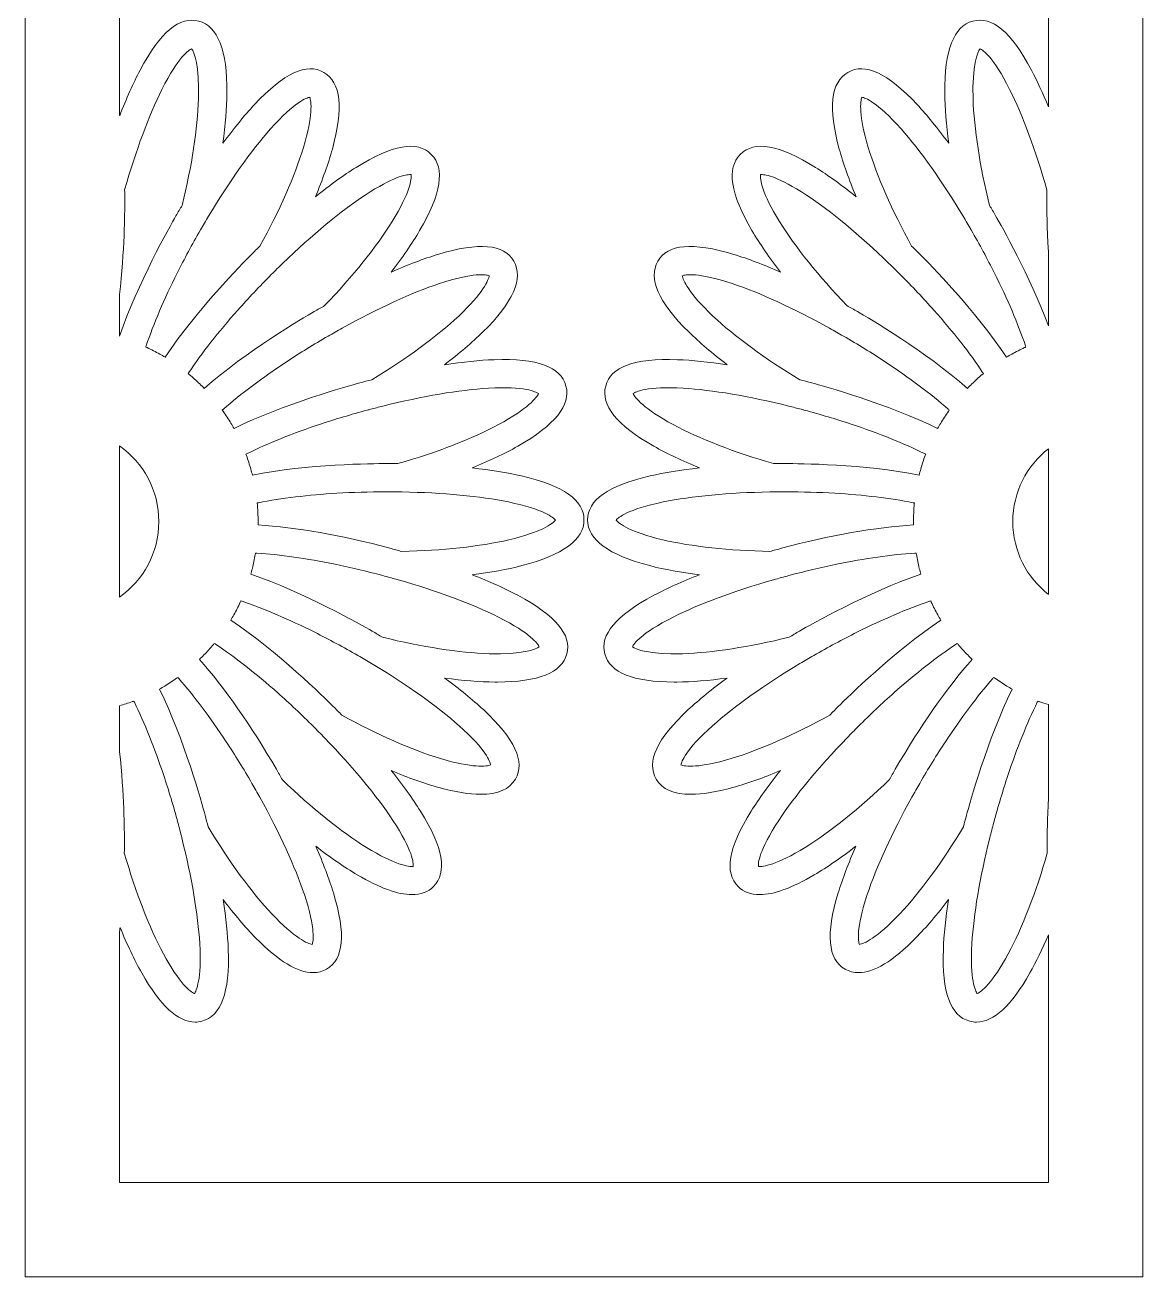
# Model space of a CAD drawing. Header units: inches. Extents: x 0.9 to 7.6, y -17.3 to 6.3.
# Drawn here: x 0.92 to 7.59, y -17.31 to -9.84 of the extents above; entities that cross this region are included whole.
import ezdxf

# ---------------------------------------------------------------- set-up
doc = ezdxf.new("R2010")
doc.units = ezdxf.units.IN
doc.header["$MEASUREMENT"] = 0
doc.layers.add('Layer 1', color=7, linetype='Continuous')

msp = doc.modelspace()

# ---------------------------------------------------------------- linework, layer by layer
at = {"layer": 'Layer 1', "lineweight": 0}
for points, knots in [([(5.5656, 4.971), (5.5657, 4.9765), (5.5658, 4.9819), (5.5658, 4.9874), (5.5658, 5.7103), (4.9798, 6.2962), (4.2569, 6.2962), (3.5341, 6.2962), (2.9481, 5.7103), (2.9481, 4.9874), (2.9481, 4.9819), (2.9482, 4.9765), (2.9482, 4.971), (2.9482, 4.971), (0.9212, 4.971), (0.9212, 4.971), (0.9212, 4.971), (0.9212, -17.3101), (0.9212, -17.3101), (0.9212, -17.3101), (7.5927, -17.3101), (7.5927, -17.3101), (7.5927, -17.3101), (7.5927, 4.971), (7.5927, 4.971), (7.5927, 4.971), (5.5656, 4.971), (5.5656, 4.971)], [0, 0, 0, 0, 1, 1, 1, 2, 2, 2, 3, 3, 3, 4, 4, 4, 5, 5, 5, 6, 6, 6, 7, 7, 7, 8, 8, 8, 9, 9, 9, 9]), ([(1.4852, -16.746), (1.4852, -16.746), (1.4852, -15.2496), (1.4852, -15.2496), (1.4862, -15.2412), (1.4872, -15.2328), (1.4882, -15.2242), (1.5297, -15.3261), (1.5733, -15.4182), (1.6176, -15.4964), (1.7278, -15.6912), (1.8346, -15.7894), (1.9359, -15.7894), (1.9497, -15.7894), (1.9633, -15.7876), (1.9769, -15.784), (2.0914, -15.7533), (2.1428, -15.6133), (2.134, -15.3559), (2.131, -15.2683), (2.1206, -15.168), (2.1039, -15.0589), (2.1705, -15.1466), (2.2363, -15.2242), (2.2994, -15.2884), (2.4342, -15.4255), (2.5482, -15.4945), (2.6397, -15.4945), (2.669, -15.4945), (2.6961, -15.4874), (2.7208, -15.4731), (2.8235, -15.4138), (2.837, -15.2652), (2.7618, -15.0189), (2.7362, -14.9351), (2.7003, -14.8409), (2.6559, -14.7399), (2.7429, -14.8074), (2.8266, -14.8652), (2.9041, -14.9109), (3.0375, -14.9895), (3.1465, -15.0289), (3.23, -15.0289), (3.2835, -15.0289), (3.3266, -15.0127), (3.359, -14.9803), (3.4428, -14.8965), (3.4174, -14.7495), (3.2811, -14.531), (3.2346, -14.4567), (3.1756, -14.375), (3.1065, -14.2889), (3.208, -14.3316), (3.3039, -14.3658), (3.3905, -14.3898), (3.4885, -14.417), (3.5719, -14.4306), (3.6405, -14.4306), (3.7433, -14.4306), (3.8127, -14.4001), (3.8479, -14.3392), (3.9072, -14.2364), (3.8445, -14.1011), (3.6563, -13.9253), (3.5923, -13.8656), (3.514, -13.8019), (3.425, -13.7367), (3.5341, -13.7516), (3.6356, -13.7598), (3.7255, -13.7607), (3.7304, -13.7607), (3.7352, -13.7607), (3.74, -13.7607), (3.985, -13.7607), (4.1244, -13.7044), (4.1542, -13.5933), (4.1849, -13.4787), (4.0893, -13.3642), (3.862, -13.2432), (3.7846, -13.202), (3.6926, -13.1608), (3.5898, -13.1208), (3.699, -13.1069), (3.7992, -13.0887), (3.8862, -13.0662), (4.1322, -13.0025), (4.2569, -12.9108), (4.2569, -12.7936), (4.2569, -12.6749), (4.135, -12.5891), (3.8841, -12.531), (3.7988, -12.5112), (3.6992, -12.4952), (3.5895, -12.4832), (3.6914, -12.4416), (3.7835, -12.3981), (3.8617, -12.3538), (4.0829, -12.2287), (4.1797, -12.1078), (4.1493, -11.9945), (4.1186, -11.8799), (3.9785, -11.8285), (3.7212, -11.8374), (3.6337, -11.8404), (3.5333, -11.8507), (3.4243, -11.8674), (3.512, -11.8009), (3.5895, -11.735), (3.6536, -11.6719), (3.8349, -11.4939), (3.8971, -11.3521), (3.8385, -11.2505), (3.7791, -11.1478), (3.6306, -11.1344), (3.3843, -11.2096), (3.3005, -11.2351), (3.2063, -11.271), (3.1052, -11.3155), (3.1727, -11.2285), (3.2306, -11.1447), (3.2762, -11.0673), (3.4052, -10.8484), (3.4286, -10.6953), (3.3457, -10.6123), (3.2618, -10.5285), (3.1148, -10.554), (2.8964, -10.6903), (2.822, -10.7368), (2.7403, -10.7958), (2.6542, -10.8648), (2.6969, -10.7633), (2.7312, -10.6675), (2.7552, -10.5809), (2.8231, -10.336), (2.806, -10.1821), (2.7045, -10.1235), (2.6018, -10.0642), (2.4664, -10.1268), (2.2906, -10.3151), (2.2309, -10.3791), (2.1672, -10.4574), (2.102, -10.5463), (2.1169, -10.4373), (2.1252, -10.3358), (2.126, -10.2459), (2.1282, -9.9918), (2.0719, -9.8475), (1.9586, -9.8172), (1.844, -9.7865), (1.7295, -9.8821), (1.6085, -10.1094), (1.5673, -10.1867), (1.5261, -10.2787), (1.4861, -10.3816), (1.4858, -10.3795), (1.4855, -10.3774), (1.4852, -10.3753), (1.4852, -10.3753), (1.4852, -8.6831), (1.4852, -8.6831), (1.4862, -8.6747), (1.4872, -8.6663), (1.4882, -8.6578), (1.5297, -8.7597), (1.5733, -8.8517), (1.6176, -8.9299), (1.7278, -9.1247), (1.8346, -9.2229), (1.9359, -9.2229), (1.9497, -9.2229), (1.9633, -9.2212), (1.9769, -9.2175), (2.0914, -9.1868), (2.1428, -9.0468), (2.134, -8.7894), (2.131, -8.7019), (2.1206, -8.6015), (2.1039, -8.4925), (2.1705, -8.5802), (2.2363, -8.6578), (2.2994, -8.7219), (2.4342, -8.8591), (2.5482, -8.928), (2.6397, -8.928), (2.669, -8.928), (2.6961, -8.9209), (2.7208, -8.9067), (2.8235, -8.8473), (2.837, -8.6988), (2.7618, -8.4525), (2.7362, -8.3687), (2.7003, -8.2745), (2.6559, -8.1734), (2.7429, -8.2409), (2.8266, -8.2988), (2.9041, -8.3444), (3.0375, -8.423), (3.1465, -8.4624), (3.23, -8.4624), (3.2835, -8.4624), (3.3266, -8.4463), (3.359, -8.4139), (3.4428, -8.33), (3.4174, -8.1831), (3.2811, -7.9646), (3.2346, -7.8902), (3.1756, -7.8085), (3.1065, -7.7224), (3.208, -7.7651), (3.3039, -7.7994), (3.3905, -7.8234), (3.4885, -7.8506), (3.5719, -7.8642), (3.6405, -7.8642), (3.7433, -7.8642), (3.8127, -7.8336), (3.8479, -7.7727), (3.9072, -7.67), (3.8445, -7.5346), (3.6563, -7.3588), (3.5923, -7.2991), (3.514, -7.2354), (3.425, -7.1702), (3.5341, -7.1851), (3.6356, -7.1933), (3.7255, -7.1942), (3.7304, -7.1942), (3.7352, -7.1943), (3.74, -7.1943), (3.985, -7.1943), (4.1244, -7.138), (4.1542, -7.0268), (4.1849, -6.9123), (4.0893, -6.7978), (3.862, -6.6767), (3.7846, -6.6355), (3.6926, -6.5943), (3.5898, -6.5543), (3.699, -6.5405), (3.7992, -6.5222), (3.8862, -6.4997), (4.1322, -6.4361), (4.2569, -6.3444), (4.2569, -6.2272), (4.2569, -6.1085), (4.135, -6.0227), (3.8841, -5.9646), (3.7988, -5.9448), (3.6992, -5.9288), (3.5895, -5.9167), (3.6914, -5.8752), (3.7835, -5.8316), (3.8617, -5.7873), (4.0829, -5.6622), (4.1797, -5.5414), (4.1493, -5.428), (4.1186, -5.3135), (3.9785, -5.2621), (3.7212, -5.2709), (3.6337, -5.2739), (3.5333, -5.2843), (3.4243, -5.301), (3.512, -5.2344), (3.5895, -5.1685), (3.6536, -5.1055), (3.8349, -4.9274), (3.8971, -4.7856), (3.8385, -4.6841), (3.7791, -4.5814), (3.6306, -4.5679), (3.3843, -4.6431), (3.3005, -4.6687), (3.2063, -4.7046), (3.1052, -4.749), (3.1727, -4.662), (3.2306, -4.5783), (3.2762, -4.5008), (3.4052, -4.2819), (3.4286, -4.1288), (3.3457, -4.0459), (3.2618, -3.9621), (3.1148, -3.9875), (2.8964, -4.1238), (2.822, -4.1703), (2.7403, -4.2293), (2.6542, -4.2984), (2.6969, -4.1968), (2.7312, -4.101), (2.7552, -4.0144), (2.8231, -3.7695), (2.806, -3.6157), (2.7045, -3.557), (2.6018, -3.4977), (2.4664, -3.5604), (2.2906, -3.7486), (2.2309, -3.8126), (2.1672, -3.8909), (2.102, -3.9798), (2.1169, -3.8708), (2.1252, -3.7693), (2.126, -3.6794), (2.1282, -3.4253), (2.0719, -3.2811), (1.9586, -3.2507), (1.844, -3.22), (1.7295, -3.3156), (1.6085, -3.5429), (1.5673, -3.6202), (1.5261, -3.7123), (1.4861, -3.8151), (1.4858, -3.813), (1.4855, -3.8109), (1.4852, -3.8088), (1.4852, -3.8088), (1.4852, -1.9284), (1.4852, -1.9284), (1.4862, -1.9199), (1.4872, -1.9116), (1.4882, -1.903), (1.5297, -2.0049), (1.5733, -2.0969), (1.6176, -2.1752), (1.7278, -2.3699), (1.8346, -2.4682), (1.9359, -2.4682), (1.9497, -2.4682), (1.9633, -2.4664), (1.9769, -2.4628), (2.0914, -2.4321), (2.1428, -2.292), (2.134, -2.0346), (2.131, -1.9471), (2.1206, -1.8468), (2.1039, -1.7377), (2.1705, -1.8254), (2.2363, -1.903), (2.2994, -1.9672), (2.4342, -2.1043), (2.5482, -2.1733), (2.6397, -2.1733), (2.669, -2.1733), (2.6961, -2.1661), (2.7208, -2.1519), (2.8235, -2.0926), (2.837, -1.944), (2.7618, -1.6977), (2.7362, -1.6139), (2.7003, -1.5197), (2.6559, -1.4187), (2.7429, -1.4862), (2.8266, -1.544), (2.9041, -1.5897), (3.0375, -1.6683), (3.1465, -1.7077), (3.23, -1.7077), (3.2835, -1.7077), (3.3266, -1.6915), (3.359, -1.6591), (3.4428, -1.5752), (3.4174, -1.4283), (3.2811, -1.2098), (3.2346, -1.1355), (3.1756, -1.0538), (3.1065, -0.9677), (3.208, -1.0104), (3.3039, -1.0446), (3.3905, -1.0686), (3.4885, -1.0958), (3.5719, -1.1094), (3.6405, -1.1094), (3.7433, -1.1094), (3.8127, -1.0789), (3.8479, -1.018), (3.9072, -0.9152), (3.8445, -0.7799), (3.6563, -0.6041), (3.5923, -0.5444), (3.514, -0.4807), (3.425, -0.4154), (3.5341, -0.4304), (3.6356, -0.4386), (3.7255, -0.4394), (3.7304, -0.4394), (3.7352, -0.4395), (3.74, -0.4395), (3.985, -0.4395), (4.1244, -0.3832), (4.1542, -0.2721), (4.1849, -0.1575), (4.0893, -0.043), (3.862, 0.0781), (3.7846, 0.1192), (3.6926, 0.1605), (3.5898, 0.2005), (3.699, 0.2143), (3.7992, 0.2325), (3.8862, 0.2551), (4.1322, 0.3187), (4.2569, 0.4104), (4.2569, 0.5276), (4.2569, 0.6463), (4.135, 0.7321), (3.8841, 0.7902), (3.7988, 0.81), (3.6992, 0.826), (3.5895, 0.838), (3.6914, 0.8796), (3.7835, 0.9232), (3.8617, 0.9674), (4.0829, 1.0926), (4.1797, 1.2134), (4.1493, 1.3267), (4.1186, 1.4413), (3.9785, 1.4927), (3.7212, 1.4838), (3.6337, 1.4808), (3.5333, 1.4705), (3.4243, 1.4538), (3.512, 1.5203), (3.5895, 1.5862), (3.6536, 1.6493), (3.8349, 1.8274), (3.8971, 1.9691), (3.8385, 2.0707), (3.7791, 2.1734), (3.6306, 2.1868), (3.3843, 2.1116), (3.3005, 2.0861), (3.2063, 2.0502), (3.1052, 2.0058), (3.1727, 2.0928), (3.2306, 2.1765), (3.2762, 2.2539), (3.4052, 2.4729), (3.4286, 2.6259), (3.3457, 2.7089), (3.2618, 2.7927), (3.1148, 2.7672), (2.8964, 2.6309), (2.822, 2.5845), (2.7403, 2.5254), (2.6542, 2.4564), (2.6969, 2.5579), (2.7312, 2.6537), (2.7552, 2.7403), (2.8231, 2.9852), (2.806, 3.1391), (2.7045, 3.1977), (2.6018, 3.2571), (2.4664, 3.1944), (2.2906, 3.0061), (2.2309, 2.9421), (2.1672, 2.8638), (2.102, 2.7749), (2.1169, 2.884), (2.1252, 2.9855), (2.126, 3.0753), (2.1282, 3.3295), (2.0719, 3.4737), (1.9586, 3.504), (1.844, 3.5347), (1.7295, 3.4391), (1.6085, 3.2119), (1.5673, 3.1345), (1.5261, 3.0425), (1.4861, 2.9396), (1.4858, 2.9418), (1.4855, 2.9438), (1.4852, 2.9459), (1.4852, 2.9459), (1.4852, 4.4069), (1.4852, 4.4069), (1.4852, 4.4069), (3.0836, 4.4069), (3.0836, 4.4069), (3.0836, 4.4069), (5.4303, 4.4069), (5.4303, 4.4069), (5.4303, 4.4069), (7.0286, 4.4069), (7.0286, 4.4069), (7.0286, 4.4069), (7.0286, 2.9919), (7.0286, 2.9919), (6.9952, 3.0737), (6.9611, 3.1479), (6.9271, 3.2119), (6.8061, 3.4391), (6.6915, 3.5347), (6.577, 3.504), (6.4637, 3.4737), (6.4074, 3.3295), (6.4096, 3.0753), (6.4104, 2.9855), (6.4187, 2.884), (6.4336, 2.7749), (6.3684, 2.8638), (6.3047, 2.9421), (6.2449, 3.0061), (6.0692, 3.1944), (5.9338, 3.2571), (5.8311, 3.1977), (5.7295, 3.1391), (5.7125, 2.9852), (5.7804, 2.7403), (5.8044, 2.6537), (5.8387, 2.5579), (5.8814, 2.4564), (5.7953, 2.5254), (5.7135, 2.5845), (5.6392, 2.6309), (5.4207, 2.7672), (5.2738, 2.7927), (5.1899, 2.7089), (5.107, 2.6259), (5.1303, 2.4729), (5.2593, 2.2539), (5.305, 2.1765), (5.3629, 2.0928), (5.4304, 2.0058), (5.3293, 2.0502), (5.2351, 2.0861), (5.1513, 2.1116), (4.905, 2.1868), (4.7565, 2.1734), (4.6971, 2.0707), (4.6385, 1.9691), (4.7007, 1.8274), (4.882, 1.6493), (4.946, 1.5862), (5.0236, 1.5203), (5.1113, 1.4538), (5.0023, 1.4705), (4.9019, 1.4808), (4.8144, 1.4838), (4.5571, 1.4927), (4.417, 1.4413), (4.3863, 1.3267), (4.3559, 1.2134), (4.4527, 1.0926), (4.6739, 0.9674), (4.7521, 0.9232), (4.8441, 0.8796), (4.946, 0.838), (4.8364, 0.826), (4.7368, 0.81), (4.6514, 0.7902), (4.4006, 0.7321), (4.2786, 0.6463), (4.2786, 0.5276), (4.2786, 0.4104), (4.4034, 0.3187), (4.6494, 0.2551), (4.7364, 0.2325), (4.8366, 0.2143), (4.9458, 0.2005), (4.843, 0.1605), (4.7509, 0.1192), (4.6736, 0.0781), (4.4463, -0.043), (4.3507, -0.1575), (4.3814, -0.2721), (4.4112, -0.3832), (4.5506, -0.4395), (4.7956, -0.4395), (4.8004, -0.4395), (4.8052, -0.4394), (4.8101, -0.4394), (4.9, -0.4386), (5.0015, -0.4304), (5.1105, -0.4154), (5.0216, -0.4807), (4.9433, -0.5444), (4.8793, -0.6041), (4.6911, -0.7799), (4.6284, -0.9152), (4.6877, -1.018), (4.7229, -1.0789), (4.7923, -1.1094), (4.8951, -1.1094), (4.9637, -1.1094), (5.0471, -1.0958), (5.1451, -1.0686), (5.2317, -1.0446), (5.3275, -1.0104), (5.4291, -0.9677), (5.36, -1.0538), (5.301, -1.1355), (5.2545, -1.2098), (5.1182, -1.4283), (5.0928, -1.5752), (5.1766, -1.6591), (5.2089, -1.6915), (5.252, -1.7077), (5.3056, -1.7077), (5.3891, -1.7077), (5.4981, -1.6683), (5.6315, -1.5897), (5.709, -1.544), (5.7927, -1.4862), (5.8797, -1.4187), (5.8353, -1.5197), (5.7994, -1.6139), (5.7738, -1.6977), (5.6986, -1.944), (5.7121, -2.0926), (5.8147, -2.1519), (5.8394, -2.1661), (5.8666, -2.1733), (5.8959, -2.1733), (5.9874, -2.1733), (6.1014, -2.1043), (6.2362, -1.9672), (6.2992, -1.903), (6.3651, -1.8254), (6.4317, -1.7377), (6.415, -1.8468), (6.4046, -1.9471), (6.4016, -2.0346), (6.3928, -2.292), (6.4442, -2.4321), (6.5587, -2.4628), (6.5723, -2.4664), (6.5859, -2.4682), (6.5997, -2.4682), (6.701, -2.4682), (6.8078, -2.3699), (6.918, -2.1752), (6.9557, -2.1086), (6.9928, -2.032), (7.0286, -1.9479), (7.0286, -1.9479), (7.0286, -3.7629), (7.0286, -3.7629), (6.9952, -3.681), (6.9611, -3.6069), (6.9271, -3.5429), (6.8061, -3.3156), (6.6915, -3.22), (6.577, -3.2507), (6.4637, -3.2811), (6.4074, -3.4253), (6.4096, -3.6794), (6.4104, -3.7693), (6.4187, -3.8708), (6.4336, -3.9798), (6.3684, -3.8909), (6.3047, -3.8126), (6.2449, -3.7486), (6.0692, -3.5604), (5.9338, -3.4977), (5.8311, -3.557), (5.7295, -3.6157), (5.7125, -3.7695), (5.7804, -4.0144), (5.8044, -4.101), (5.8387, -4.1968), (5.8814, -4.2984), (5.7953, -4.2293), (5.7135, -4.1703), (5.6392, -4.1238), (5.4207, -3.9875), (5.2738, -3.9621), (5.1899, -4.0459), (5.107, -4.1288), (5.1303, -4.2819), (5.2593, -4.5008), (5.305, -4.5783), (5.3629, -4.662), (5.4304, -4.749), (5.3293, -4.7046), (5.2351, -4.6687), (5.1513, -4.6431), (4.905, -4.5679), (4.7565, -4.5814), (4.6971, -4.6841), (4.6385, -4.7856), (4.7007, -4.9274), (4.882, -5.1055), (4.946, -5.1685), (5.0236, -5.2344), (5.1113, -5.301), (5.0023, -5.2843), (4.9019, -5.2739), (4.8144, -5.2709), (4.5571, -5.2621), (4.417, -5.3135), (4.3863, -5.428), (4.3559, -5.5414), (4.4527, -5.6622), (4.6739, -5.7873), (4.7521, -5.8316), (4.8441, -5.8752), (4.946, -5.9167), (4.8364, -5.9288), (4.7368, -5.9448), (4.6514, -5.9646), (4.4006, -6.0227), (4.2786, -6.1085), (4.2786, -6.2272), (4.2786, -6.3444), (4.4034, -6.4361), (4.6494, -6.4997), (4.7364, -6.5222), (4.8366, -6.5405), (4.9458, -6.5543), (4.843, -6.5943), (4.7509, -6.6355), (4.6736, -6.6767), (4.4463, -6.7978), (4.3507, -6.9123), (4.3814, -7.0268), (4.4112, -7.138), (4.5506, -7.1943), (4.7956, -7.1943), (4.8004, -7.1943), (4.8052, -7.1942), (4.8101, -7.1942), (4.9, -7.1933), (5.0015, -7.1851), (5.1105, -7.1702), (5.0216, -7.2354), (4.9433, -7.2991), (4.8793, -7.3588), (4.6911, -7.5346), (4.6284, -7.67), (4.6877, -7.7727), (4.7229, -7.8336), (4.7923, -7.8642), (4.8951, -7.8642), (4.9637, -7.8642), (5.0471, -7.8506), (5.1451, -7.8234), (5.2317, -7.7994), (5.3275, -7.7651), (5.4291, -7.7224), (5.36, -7.8085), (5.301, -7.8902), (5.2545, -7.9646), (5.1182, -8.1831), (5.0928, -8.33), (5.1766, -8.4139), (5.2089, -8.4463), (5.252, -8.4624), (5.3056, -8.4624), (5.3891, -8.4624), (5.4981, -8.423), (5.6315, -8.3444), (5.709, -8.2988), (5.7927, -8.2409), (5.8797, -8.1734), (5.8353, -8.2745), (5.7994, -8.3687), (5.7738, -8.4525), (5.6986, -8.6988), (5.7121, -8.8473), (5.8147, -8.9067), (5.8394, -8.9209), (5.8666, -8.928), (5.8959, -8.928), (5.9874, -8.928), (6.1014, -8.8591), (6.2362, -8.7219), (6.2992, -8.6578), (6.3651, -8.5802), (6.4317, -8.4925), (6.415, -8.6015), (6.4046, -8.7019), (6.4016, -8.7894), (6.3928, -9.0468), (6.4442, -9.1868), (6.5587, -9.2175), (6.5723, -9.2212), (6.5859, -9.2229), (6.5997, -9.2229), (6.701, -9.2229), (6.8078, -9.1247), (6.918, -8.9299), (6.9557, -8.8634), (6.9928, -8.7868), (7.0286, -8.7027), (7.0286, -8.7027), (7.0286, -10.3294), (7.0286, -10.3294), (6.9952, -10.2475), (6.9611, -10.1733), (6.9271, -10.1094), (6.8061, -9.8821), (6.6915, -9.7865), (6.577, -9.8172), (6.4637, -9.8475), (6.4074, -9.9918), (6.4096, -10.2459), (6.4104, -10.3358), (6.4187, -10.4373), (6.4336, -10.5463), (6.3684, -10.4574), (6.3047, -10.3791), (6.2449, -10.3151), (6.0692, -10.1268), (5.9338, -10.0642), (5.8311, -10.1235), (5.7295, -10.1821), (5.7125, -10.336), (5.7804, -10.5809), (5.8044, -10.6675), (5.8387, -10.7633), (5.8814, -10.8648), (5.7953, -10.7958), (5.7135, -10.7368), (5.6392, -10.6903), (5.4207, -10.554), (5.2738, -10.5285), (5.1899, -10.6123), (5.107, -10.6953), (5.1303, -10.8484), (5.2593, -11.0673), (5.305, -11.1447), (5.3629, -11.2285), (5.4304, -11.3155), (5.3293, -11.271), (5.2351, -11.2351), (5.1513, -11.2096), (4.905, -11.1344), (4.7565, -11.1478), (4.6971, -11.2505), (4.6385, -11.3521), (4.7007, -11.4939), (4.882, -11.6719), (4.946, -11.735), (5.0236, -11.8009), (5.1113, -11.8674), (5.0023, -11.8507), (4.9019, -11.8404), (4.8144, -11.8374), (4.5571, -11.8285), (4.417, -11.8799), (4.3863, -11.9945), (4.3559, -12.1078), (4.4527, -12.2287), (4.6739, -12.3538), (4.7521, -12.3981), (4.8441, -12.4416), (4.946, -12.4832), (4.8364, -12.4952), (4.7368, -12.5112), (4.6514, -12.531), (4.4006, -12.5891), (4.2786, -12.6749), (4.2786, -12.7936), (4.2786, -12.9108), (4.4034, -13.0025), (4.6494, -13.0662), (4.7364, -13.0887), (4.8366, -13.1069), (4.9458, -13.1208), (4.843, -13.1608), (4.7509, -13.202), (4.6736, -13.2432), (4.4463, -13.3642), (4.3507, -13.4787), (4.3814, -13.5933), (4.4112, -13.7044), (4.5506, -13.7607), (4.7956, -13.7607), (4.8004, -13.7607), (4.8052, -13.7607), (4.8101, -13.7607), (4.9, -13.7598), (5.0015, -13.7516), (5.1105, -13.7367), (5.0216, -13.8019), (4.9433, -13.8656), (4.8793, -13.9253), (4.6911, -14.1011), (4.6284, -14.2364), (4.6877, -14.3392), (4.7229, -14.4001), (4.7923, -14.4306), (4.8951, -14.4306), (4.9637, -14.4306), (5.0471, -14.417), (5.1451, -14.3898), (5.2317, -14.3658), (5.3275, -14.3316), (5.4291, -14.2889), (5.36, -14.375), (5.301, -14.4567), (5.2545, -14.531), (5.1182, -14.7495), (5.0928, -14.8965), (5.1766, -14.9803), (5.2089, -15.0127), (5.252, -15.0289), (5.3056, -15.0289), (5.3891, -15.0289), (5.4981, -14.9895), (5.6315, -14.9109), (5.709, -14.8652), (5.7927, -14.8074), (5.8797, -14.7399), (5.8353, -14.8409), (5.7994, -14.9351), (5.7738, -15.0189), (5.6986, -15.2652), (5.7121, -15.4138), (5.8147, -15.4731), (5.8394, -15.4874), (5.8666, -15.4945), (5.8959, -15.4945), (5.9874, -15.4945), (6.1014, -15.4255), (6.2362, -15.2884), (6.2992, -15.2242), (6.3651, -15.1466), (6.4317, -15.0589), (6.415, -15.168), (6.4046, -15.2683), (6.4016, -15.3559), (6.3928, -15.6133), (6.4442, -15.7533), (6.5587, -15.784), (6.5723, -15.7876), (6.5859, -15.7894), (6.5997, -15.7894), (6.701, -15.7894), (6.8078, -15.6912), (6.918, -15.4964), (6.9557, -15.4298), (6.9928, -15.3532), (7.0286, -15.2691), (7.0286, -15.2691), (7.0286, -16.746), (7.0286, -16.746), (7.0286, -16.746), (1.4852, -16.746), (1.4852, -16.746)], [0, 0, 0, 0, 1, 1, 1, 2, 2, 2, 3, 3, 3, 4, 4, 4, 5, 5, 5, 6, 6, 6, 7, 7, 7, 8, 8, 8, 9, 9, 9, 10, 10, 10, 11, 11, 11, 12, 12, 12, 13, 13, 13, 14, 14, 14, 15, 15, 15, 16, 16, 16, 17, 17, 17, 18, 18, 18, 19, 19, 19, 20, 20, 20, 21, 21, 21, 22, 22, 22, 23, 23, 23, 24, 24, 24, 25, 25, 25, 26, 26, 26, 27, 27, 27, 28, 28, 28, 29, 29, 29, 30, 30, 30, 31, 31, 31, 32, 32, 32, 33, 33, 33, 34, 34, 34, 35, 35, 35, 36, 36, 36, 37, 37, 37, 38, 38, 38, 39, 39, 39, 40, 40, 40, 41, 41, 41, 42, 42, 42, 43, 43, 43, 44, 44, 44, 45, 45, 45, 46, 46, 46, 47, 47, 47, 48, 48, 48, 49, 49, 49, 50, 50, 50, 51, 51, 51, 52, 52, 52, 53, 53, 53, 54, 54, 54, 55, 55, 55, 56, 56, 56, 57, 57, 57, 58, 58, 58, 59, 59, 59, 60, 60, 60, 61, 61, 61, 62, 62, 62, 63, 63, 63, 64, 64, 64, 65, 65, 65, 66, 66, 66, 67, 67, 67, 68, 68, 68, 69, 69, 69, 70, 70, 70, 71, 71, 71, 72, 72, 72, 73, 73, 73, 74, 74, 74, 75, 75, 75, 76, 76, 76, 77, 77, 77, 78, 78, 78, 79, 79, 79, 80, 80, 80, 81, 81, 81, 82, 82, 82, 83, 83, 83, 84, 84, 84, 85, 85, 85, 86, 86, 86, 87, 87, 87, 88, 88, 88, 89, 89, 89, 90, 90, 90, 91, 91, 91, 92, 92, 92, 93, 93, 93, 94, 94, 94, 95, 95, 95, 96, 96, 96, 97, 97, 97, 98, 98, 98, 99, 99, 99, 100, 100, 100, 101, 101, 101, 102, 102, 102, 103, 103, 103, 104, 104, 104, 105, 105, 105, 106, 106, 106, 107, 107, 107, 108, 108, 108, 109, 109, 109, 110, 110, 110, 111, 111, 111, 112, 112, 112, 113, 113, 113, 114, 114, 114, 115, 115, 115, 116, 116, 116, 117, 117, 117, 118, 118, 118, 119, 119, 119, 120, 120, 120, 121, 121, 121, 122, 122, 122, 123, 123, 123, 124, 124, 124, 125, 125, 125, 126, 126, 126, 127, 127, 127, 128, 128, 128, 129, 129, 129, 130, 130, 130, 131, 131, 131, 132, 132, 132, 133, 133, 133, 134, 134, 134, 135, 135, 135, 136, 136, 136, 137, 137, 137, 138, 138, 138, 139, 139, 139, 140, 140, 140, 141, 141, 141, 142, 142, 142, 143, 143, 143, 144, 144, 144, 145, 145, 145, 146, 146, 146, 147, 147, 147, 148, 148, 148, 149, 149, 149, 150, 150, 150, 151, 151, 151, 152, 152, 152, 153, 153, 153, 154, 154, 154, 155, 155, 155, 156, 156, 156, 157, 157, 157, 158, 158, 158, 159, 159, 159, 160, 160, 160, 161, 161, 161, 162, 162, 162, 163, 163, 163, 164, 164, 164, 165, 165, 165, 166, 166, 166, 167, 167, 167, 168, 168, 168, 169, 169, 169, 170, 170, 170, 171, 171, 171, 172, 172, 172, 173, 173, 173, 174, 174, 174, 175, 175, 175, 176, 176, 176, 177, 177, 177, 178, 178, 178, 179, 179, 179, 180, 180, 180, 181, 181, 181, 182, 182, 182, 183, 183, 183, 184, 184, 184, 185, 185, 185, 186, 186, 186, 187, 187, 187, 188, 188, 188, 189, 189, 189, 190, 190, 190, 191, 191, 191, 192, 192, 192, 193, 193, 193, 194, 194, 194, 195, 195, 195, 196, 196, 196, 197, 197, 197, 198, 198, 198, 199, 199, 199, 200, 200, 200, 201, 201, 201, 202, 202, 202, 203, 203, 203, 204, 204, 204, 205, 205, 205, 206, 206, 206, 207, 207, 207, 208, 208, 208, 209, 209, 209, 210, 210, 210, 211, 211, 211, 212, 212, 212, 213, 213, 213, 214, 214, 214, 215, 215, 215, 216, 216, 216, 217, 217, 217, 218, 218, 218, 219, 219, 219, 220, 220, 220, 221, 221, 221, 222, 222, 222, 223, 223, 223, 224, 224, 224, 225, 225, 225, 226, 226, 226, 227, 227, 227, 228, 228, 228, 229, 229, 229, 230, 230, 230, 231, 231, 231, 232, 232, 232, 233, 233, 233, 234, 234, 234, 235, 235, 235, 236, 236, 236, 237, 237, 237, 238, 238, 238, 239, 239, 239, 240, 240, 240, 241, 241, 241, 242, 242, 242, 243, 243, 243, 244, 244, 244, 245, 245, 245, 246, 246, 246, 247, 247, 247, 248, 248, 248, 249, 249, 249, 250, 250, 250, 251, 251, 251, 252, 252, 252, 253, 253, 253, 254, 254, 254, 255, 255, 255, 256, 256, 256, 257, 257, 257, 258, 258, 258, 259, 259, 259, 260, 260, 260, 261, 261, 261, 262, 262, 262, 263, 263, 263, 264, 264, 264, 265, 265, 265, 266, 266, 266, 267, 267, 267, 268, 268, 268, 269, 269, 269, 270, 270, 270, 271, 271, 271, 272, 272, 272, 273, 273, 273, 274, 274, 274, 275, 275, 275, 276, 276, 276, 277, 277, 277, 278, 278, 278, 279, 279, 279, 280, 280, 280, 281, 281, 281, 282, 282, 282, 283, 283, 283, 284, 284, 284, 285, 285, 285, 286, 286, 286, 287, 287, 287, 288, 288, 288, 289, 289, 289, 290, 290, 290, 291, 291, 291, 292, 292, 292, 293, 293, 293, 294, 294, 294, 295, 295, 295, 296, 296, 296, 297, 297, 297, 298, 298, 298, 299, 299, 299, 300, 300, 300, 301, 301, 301, 302, 302, 302, 303, 303, 303, 304, 304, 304, 305, 305, 305, 306, 306, 306, 307, 307, 307, 308, 308, 308, 309, 309, 309, 310, 310, 310, 311, 311, 311, 312, 312, 312, 312]), ([(1.5157, -10.8244), (1.5837, -10.5869), (1.6601, -10.381), (1.7384, -10.2249), (1.8363, -10.03), (1.8987, -9.9897), (1.9152, -9.9821), (1.931, -10.0014), (1.963, -10.0826), (1.9567, -10.2808), (1.9512, -10.4579), (1.9166, -10.6809), (1.8586, -10.9168), (1.8463, -10.9374), (1.8341, -10.9581), (1.822, -10.9792), (1.7857, -11.0419), (1.5927, -11.3825), (1.4852, -11.6968), (1.4852, -11.6968), (1.4852, -11.4488), (1.4852, -11.4488), (1.5145, -11.193), (1.5164, -10.952), (1.5164, -10.8968), (1.5164, -10.8724), (1.5161, -10.8484), (1.5157, -10.8244)], [0, 0, 0, 0, 1, 1, 1, 2, 2, 2, 3, 3, 3, 4, 4, 4, 5, 5, 5, 6, 6, 6, 7, 7, 7, 8, 8, 8, 9, 9, 9, 9]), ([(7.0286, -11.1941), (7.0286, -11.1941), (7.0286, -11.636), (7.0286, -11.636), (6.9187, -11.3399), (6.7475, -11.0379), (6.7136, -10.9792), (6.7015, -10.9581), (6.6893, -10.9374), (6.677, -10.9168), (6.619, -10.6809), (6.5844, -10.4579), (6.5788, -10.2808), (6.5726, -10.0826), (6.6045, -10.0014), (6.6204, -9.9821), (6.6369, -9.9897), (6.6993, -10.03), (6.7972, -10.2249), (6.8755, -10.381), (6.9519, -10.5869), (7.0198, -10.8244), (7.0194, -10.8484), (7.0192, -10.8724), (7.0192, -10.8968), (7.0192, -10.9328), (7.02, -11.0477), (7.0286, -11.1941)], [0, 0, 0, 0, 1, 1, 1, 2, 2, 2, 3, 3, 3, 4, 4, 4, 5, 5, 5, 6, 6, 6, 7, 7, 7, 8, 8, 8, 9, 9, 9, 9]), ([(2.5827, -10.5707), (2.5315, -10.7403), (2.4403, -10.9468), (2.3233, -11.1597), (2.3061, -11.1764), (2.2889, -11.1933), (2.2718, -11.2105), (2.2201, -11.2621), (1.942, -11.5448), (1.7568, -11.8223), (1.7464, -11.8161), (1.7359, -11.8101), (1.7252, -11.8041), (1.7006, -11.7904), (1.6754, -11.7775), (1.6496, -11.7655), (1.647, -11.7643), (1.6444, -11.7631), (1.6417, -11.7619), (1.6427, -11.7592), (1.6434, -11.7568), (1.6443, -11.754), (1.6882, -11.6237), (1.7519, -11.4751), (1.8293, -11.3205), (1.8717, -11.236), (1.9181, -11.1496), (1.9679, -11.0634), (1.9839, -11.0357), (2, -11.0084), (2.016, -10.9817), (2.1431, -10.7699), (2.2701, -10.5908), (2.3863, -10.4603), (2.5313, -10.2974), (2.602, -10.2746), (2.6199, -10.2715), (2.6302, -10.2943), (2.64, -10.3809), (2.5827, -10.5707)], [0, 0, 0, 0, 1, 1, 1, 2, 2, 2, 3, 3, 3, 4, 4, 4, 5, 5, 5, 6, 6, 6, 7, 7, 7, 8, 8, 8, 9, 9, 9, 10, 10, 10, 11, 11, 11, 12, 12, 12, 13, 13, 13, 13]), ([(6.7063, -11.3205), (6.7837, -11.4751), (6.8474, -11.6237), (6.8913, -11.754), (6.8922, -11.7568), (6.8929, -11.7592), (6.8939, -11.7619), (6.8912, -11.7631), (6.8886, -11.7643), (6.8859, -11.7655), (6.8602, -11.7775), (6.835, -11.7904), (6.8104, -11.8041), (6.7997, -11.8101), (6.7892, -11.8161), (6.7788, -11.8223), (6.5936, -11.5448), (6.3155, -11.2621), (6.2638, -11.2105), (6.2467, -11.1933), (6.2295, -11.1764), (6.2123, -11.1597), (6.0953, -10.9468), (6.0041, -10.7403), (5.9529, -10.5707), (5.8956, -10.3809), (5.9054, -10.2943), (5.9157, -10.2715), (5.9336, -10.2746), (6.0043, -10.2974), (6.1493, -10.4603), (6.2655, -10.5908), (6.3925, -10.7699), (6.5196, -10.9817), (6.5356, -11.0084), (6.5517, -11.0357), (6.5677, -11.0634), (6.6174, -11.1496), (6.6639, -11.236), (6.7063, -11.3205)], [0, 0, 0, 0, 1, 1, 1, 2, 2, 2, 3, 3, 3, 4, 4, 4, 5, 5, 5, 6, 6, 6, 7, 7, 7, 8, 8, 8, 9, 9, 9, 10, 10, 10, 11, 11, 11, 12, 12, 12, 13, 13, 13, 13]), ([(2.7092, -11.5147), (2.6883, -11.5263), (2.6673, -11.5382), (2.6463, -11.5503), (2.5831, -11.5868), (2.2409, -11.7881), (1.9902, -12.0084), (1.9817, -11.9995), (1.973, -11.9908), (1.9641, -11.9822), (1.9439, -11.9626), (1.9231, -11.9437), (1.9016, -11.9257), (1.8994, -11.9238), (1.8973, -11.9219), (1.895, -11.92), (1.8966, -11.9176), (1.898, -11.9154), (1.8996, -11.913), (1.9757, -11.7985), (2.0757, -11.6714), (2.1904, -11.5421), (2.2533, -11.4714), (2.3205, -11.4), (2.3909, -11.3297), (2.4136, -11.307), (2.4361, -11.2849), (2.4586, -11.2632), (2.6361, -11.0915), (2.8052, -10.9513), (2.9511, -10.8554), (3.1184, -10.7453), (3.1947, -10.7332), (3.22, -10.7332), (3.2223, -10.7332), (3.2241, -10.7333), (3.2256, -10.7334), (3.2296, -10.7581), (3.2167, -10.8443), (3.1123, -11.0129), (3.0189, -11.1635), (2.8774, -11.3393), (2.7092, -11.5147)], [0, 0, 0, 0, 1, 1, 1, 2, 2, 2, 3, 3, 3, 4, 4, 4, 5, 5, 5, 6, 6, 6, 7, 7, 7, 8, 8, 8, 9, 9, 9, 10, 10, 10, 11, 11, 11, 12, 12, 12, 13, 13, 13, 14, 14, 14, 14]), ([(6.077, -11.2632), (6.0995, -11.2849), (6.122, -11.307), (6.1447, -11.3297), (6.2151, -11.4), (6.2823, -11.4714), (6.3451, -11.5421), (6.4599, -11.6714), (6.5599, -11.7985), (6.636, -11.913), (6.6376, -11.9154), (6.639, -11.9176), (6.6406, -11.92), (6.6383, -11.9219), (6.6362, -11.9238), (6.634, -11.9257), (6.6125, -11.9437), (6.5917, -11.9626), (6.5715, -11.9822), (6.5626, -11.9908), (6.5539, -11.9995), (6.5454, -12.0084), (6.2947, -11.7881), (5.9525, -11.5868), (5.8893, -11.5503), (5.8683, -11.5382), (5.8473, -11.5263), (5.8264, -11.5147), (5.6582, -11.3393), (5.5167, -11.1635), (5.4233, -11.0129), (5.3188, -10.8443), (5.3059, -10.7581), (5.31, -10.7334), (5.3115, -10.7333), (5.3133, -10.7332), (5.3156, -10.7332), (5.3409, -10.7332), (5.4172, -10.7453), (5.5845, -10.8554), (5.7304, -10.9513), (5.8995, -11.0915), (6.077, -11.2632)], [0, 0, 0, 0, 1, 1, 1, 2, 2, 2, 3, 3, 3, 4, 4, 4, 5, 5, 5, 6, 6, 6, 7, 7, 7, 8, 8, 8, 9, 9, 9, 10, 10, 10, 11, 11, 11, 12, 12, 12, 13, 13, 13, 14, 14, 14, 14]), ([(2.9902, -11.9573), (2.967, -11.9632), (2.9437, -11.9693), (2.9201, -11.9756), (2.8497, -11.9944), (2.4674, -12.1002), (2.1683, -12.248), (2.1623, -12.2374), (2.1564, -12.2268), (2.1501, -12.2164), (2.1355, -12.1921), (2.1199, -12.1685), (2.1036, -12.1453), (2.102, -12.143), (2.1003, -12.1407), (2.0986, -12.1383), (2.1008, -12.1364), (2.1028, -12.1345), (2.105, -12.1326), (2.2082, -12.0416), (2.3376, -11.9448), (2.482, -11.8497), (2.561, -11.7975), (2.6443, -11.746), (2.7305, -11.6963), (2.7584, -11.6803), (2.7858, -11.6647), (2.8131, -11.6496), (3.029, -11.5297), (3.2286, -11.4381), (3.3944, -11.3832), (3.6015, -11.3145), (3.6741, -11.3302), (3.6911, -11.3364), (3.6887, -11.3613), (3.6539, -11.4413), (3.5093, -11.577), (3.3802, -11.6983), (3.198, -11.8316), (2.9902, -11.9573)], [0, 0, 0, 0, 1, 1, 1, 2, 2, 2, 3, 3, 3, 4, 4, 4, 5, 5, 5, 6, 6, 6, 7, 7, 7, 8, 8, 8, 9, 9, 9, 10, 10, 10, 11, 11, 11, 12, 12, 12, 13, 13, 13, 13]), ([(5.805, -11.6963), (5.8913, -11.746), (5.9746, -11.7975), (6.0536, -11.8497), (6.198, -11.9448), (6.3274, -12.0416), (6.4306, -12.1326), (6.4327, -12.1345), (6.4348, -12.1364), (6.4369, -12.1383), (6.4353, -12.1407), (6.4336, -12.143), (6.432, -12.1453), (6.4157, -12.1685), (6.4001, -12.1921), (6.3855, -12.2164), (6.3792, -12.2268), (6.3733, -12.2374), (6.3673, -12.248), (6.0682, -12.1002), (5.6859, -11.9944), (5.6155, -11.9756), (5.5919, -11.9693), (5.5686, -11.9632), (5.5454, -11.9573), (5.3376, -11.8316), (5.1554, -11.6983), (5.0263, -11.577), (4.8817, -11.4413), (4.8469, -11.3613), (4.8444, -11.3364), (4.8615, -11.3302), (4.9341, -11.3145), (5.1411, -11.3832), (5.307, -11.4381), (5.5066, -11.5297), (5.7225, -11.6496), (5.7497, -11.6647), (5.7772, -11.6803), (5.805, -11.6963)], [0, 0, 0, 0, 1, 1, 1, 2, 2, 2, 3, 3, 3, 4, 4, 4, 5, 5, 5, 6, 6, 6, 7, 7, 7, 8, 8, 8, 9, 9, 9, 10, 10, 10, 11, 11, 11, 12, 12, 12, 13, 13, 13, 13]), ([(3.1469, -12.4577), (3.123, -12.4574), (3.0989, -12.4572), (3.0746, -12.4572), (3.0017, -12.4572), (2.6053, -12.4604), (2.2782, -12.5257), (2.2753, -12.5138), (2.272, -12.5021), (2.2687, -12.4904), (2.2609, -12.4631), (2.2524, -12.436), (2.2427, -12.4096), (2.2417, -12.4068), (2.2405, -12.4042), (2.2395, -12.4015), (2.2419, -12.4002), (2.2442, -12.3991), (2.2467, -12.3978), (2.3698, -12.3368), (2.5199, -12.2767), (2.684, -12.2221), (2.7737, -12.1922), (2.8676, -12.164), (2.9638, -12.1383), (2.9702, -12.1366), (2.9765, -12.135), (2.9829, -12.1333), (3.0074, -12.1268), (3.0316, -12.1206), (3.0557, -12.1146), (3.2952, -12.0547), (3.5117, -12.0179), (3.6861, -12.0077), (3.9039, -11.995), (3.97, -12.0289), (3.9848, -12.0393), (3.9759, -12.0627), (3.9217, -12.131), (3.7469, -12.2246), (3.5908, -12.3084), (3.3802, -12.39), (3.1469, -12.4577)], [0, 0, 0, 0, 1, 1, 1, 2, 2, 2, 3, 3, 3, 4, 4, 4, 5, 5, 5, 6, 6, 6, 7, 7, 7, 8, 8, 8, 9, 9, 9, 10, 10, 10, 11, 11, 11, 12, 12, 12, 13, 13, 13, 14, 14, 14, 14]), ([(5.5527, -12.1333), (5.5591, -12.135), (5.5654, -12.1366), (5.5718, -12.1383), (5.668, -12.164), (5.7619, -12.1922), (5.8516, -12.2221), (6.0157, -12.2767), (6.1658, -12.3368), (6.2889, -12.3978), (6.2914, -12.3991), (6.2936, -12.4002), (6.2961, -12.4015), (6.295, -12.4042), (6.2939, -12.4068), (6.2929, -12.4096), (6.2832, -12.436), (6.2747, -12.4631), (6.2669, -12.4904), (6.2636, -12.5021), (6.2603, -12.5138), (6.2574, -12.5257), (5.9302, -12.4604), (5.5339, -12.4572), (5.461, -12.4572), (5.4367, -12.4572), (5.4126, -12.4574), (5.3887, -12.4577), (5.1554, -12.39), (4.9448, -12.3084), (4.7887, -12.2246), (4.6139, -12.131), (4.5596, -12.0627), (4.5508, -12.0393), (4.5656, -12.0289), (4.6317, -11.995), (4.8495, -12.0077), (5.0239, -12.0179), (5.2404, -12.0547), (5.4799, -12.1146), (5.504, -12.1206), (5.5282, -12.1268), (5.5527, -12.1333)], [0, 0, 0, 0, 1, 1, 1, 2, 2, 2, 3, 3, 3, 4, 4, 4, 5, 5, 5, 6, 6, 6, 7, 7, 7, 8, 8, 8, 9, 9, 9, 10, 10, 10, 11, 11, 11, 12, 12, 12, 13, 13, 13, 14, 14, 14, 14]), ([(1.4852, -13.2538), (1.4852, -13.2538), (1.4852, -12.3522), (1.4852, -12.3522), (1.6269, -12.4519), (1.7195, -12.6166), (1.7195, -12.803), (1.7195, -12.9894), (1.6269, -13.1541), (1.4852, -13.2538)], [0, 0, 0, 0, 1, 1, 1, 2, 2, 2, 3, 3, 3, 3]), ([(6.8161, -12.803), (6.8161, -12.6263), (6.8993, -12.4691), (7.0286, -12.3683), (7.0286, -12.3683), (7.0286, -13.2378), (7.0286, -13.2378), (6.8993, -13.1369), (6.8161, -12.9797), (6.8161, -12.803)], [0, 0, 0, 0, 1, 1, 1, 2, 2, 2, 3, 3, 3, 3]), ([(3.0992, -12.9623), (2.813, -12.8857), (2.5358, -12.8367), (2.3119, -12.8229), (2.312, -12.8163), (2.3124, -12.8097), (2.3124, -12.803), (2.3124, -12.7973), (2.3121, -12.7915), (2.312, -12.7858), (2.3115, -12.7573), (2.3101, -12.729), (2.3076, -12.701), (2.3073, -12.6982), (2.3073, -12.6953), (2.3069, -12.6924), (2.3097, -12.6919), (2.3121, -12.6913), (2.3148, -12.6907), (2.4495, -12.6636), (2.61, -12.6444), (2.7827, -12.6342), (2.8771, -12.6286), (2.9751, -12.6256), (3.0746, -12.6256), (3.1067, -12.6256), (3.1383, -12.6259), (3.1695, -12.6265), (3.4164, -12.6307), (3.6351, -12.6511), (3.8062, -12.6864), (4.0197, -12.7305), (4.0748, -12.7804), (4.0865, -12.7943), (4.0719, -12.8146), (4.0017, -12.8665), (3.8087, -12.9118), (3.6362, -12.9522), (3.4118, -12.9765), (3.1689, -12.9816), (3.1458, -12.9751), (3.1227, -12.9686), (3.0992, -12.9623)], [0, 0, 0, 0, 1, 1, 1, 2, 2, 2, 3, 3, 3, 4, 4, 4, 5, 5, 5, 6, 6, 6, 7, 7, 7, 8, 8, 8, 9, 9, 9, 10, 10, 10, 11, 11, 11, 12, 12, 12, 13, 13, 13, 14, 14, 14, 14]), ([(5.461, -12.6256), (5.5605, -12.6256), (5.6585, -12.6286), (5.7529, -12.6342), (5.9256, -12.6444), (6.086, -12.6636), (6.2208, -12.6907), (6.2235, -12.6913), (6.2259, -12.6919), (6.2286, -12.6924), (6.2283, -12.6953), (6.2282, -12.6982), (6.2279, -12.701), (6.2255, -12.729), (6.2241, -12.7573), (6.2236, -12.7858), (6.2235, -12.7915), (6.2232, -12.7973), (6.2232, -12.803), (6.2232, -12.8097), (6.2236, -12.8163), (6.2237, -12.8229), (5.9998, -12.8367), (5.7226, -12.8857), (5.4364, -12.9623), (5.4129, -12.9686), (5.3898, -12.9751), (5.3667, -12.9816), (5.1238, -12.9765), (4.8994, -12.9522), (4.7269, -12.9118), (4.5339, -12.8665), (4.4637, -12.8146), (4.4491, -12.7943), (4.4608, -12.7804), (4.5158, -12.7305), (4.7294, -12.6864), (4.9005, -12.6511), (5.1192, -12.6307), (5.3661, -12.6265), (5.3973, -12.6259), (5.4289, -12.6256), (5.461, -12.6256)], [0, 0, 0, 0, 1, 1, 1, 2, 2, 2, 3, 3, 3, 4, 4, 4, 5, 5, 5, 6, 6, 6, 7, 7, 7, 8, 8, 8, 9, 9, 9, 10, 10, 10, 11, 11, 11, 12, 12, 12, 13, 13, 13, 14, 14, 14, 14]), ([(2.9922, -13.4567), (2.929, -13.4202), (2.5841, -13.2247), (2.268, -13.1176), (2.2714, -13.106), (2.2748, -13.0943), (2.2777, -13.0825), (2.2847, -13.0552), (2.2903, -13.0274), (2.2952, -12.9994), (2.2957, -12.9966), (2.2962, -12.9937), (2.2967, -12.9908), (2.2995, -12.991), (2.302, -12.9911), (2.3048, -12.9913), (2.442, -13), (2.602, -13.023), (2.7714, -13.0578), (2.8641, -13.0768), (2.9594, -13.0993), (3.0556, -13.1251), (3.0866, -13.1333), (3.117, -13.1419), (3.147, -13.1504), (3.3844, -13.2184), (3.5903, -13.2947), (3.7464, -13.3731), (3.9414, -13.471), (3.9816, -13.5334), (3.9893, -13.5499), (3.97, -13.5657), (3.8888, -13.5976), (3.6906, -13.5914), (3.5135, -13.5858), (3.2905, -13.5513), (3.0546, -13.4932), (3.034, -13.481), (3.0133, -13.4688), (2.9922, -13.4567)], [0, 0, 0, 0, 1, 1, 1, 2, 2, 2, 3, 3, 3, 4, 4, 4, 5, 5, 5, 6, 6, 6, 7, 7, 7, 8, 8, 8, 9, 9, 9, 10, 10, 10, 11, 11, 11, 12, 12, 12, 13, 13, 13, 13]), ([(5.3886, -13.1504), (5.4186, -13.1419), (5.449, -13.1333), (5.48, -13.1251), (5.5762, -13.0993), (5.6715, -13.0768), (5.7642, -13.0578), (5.9336, -13.023), (6.0936, -13), (6.2308, -12.9913), (6.2336, -12.9911), (6.2361, -12.991), (6.2389, -12.9908), (6.2394, -12.9937), (6.2399, -12.9966), (6.2404, -12.9994), (6.2453, -13.0274), (6.2509, -13.0552), (6.2578, -13.0825), (6.2608, -13.0943), (6.2642, -13.106), (6.2676, -13.1176), (5.9515, -13.2247), (5.6066, -13.4202), (5.5434, -13.4567), (5.5223, -13.4688), (5.5016, -13.481), (5.481, -13.4932), (5.2451, -13.5513), (5.0221, -13.5858), (4.845, -13.5914), (4.6468, -13.5976), (4.5656, -13.5657), (4.5463, -13.5499), (4.554, -13.5334), (4.5942, -13.471), (4.7892, -13.3731), (4.9453, -13.2947), (5.1512, -13.2184), (5.3886, -13.1504)], [0, 0, 0, 0, 1, 1, 1, 2, 2, 2, 3, 3, 3, 4, 4, 4, 5, 5, 5, 6, 6, 6, 7, 7, 7, 8, 8, 8, 9, 9, 9, 10, 10, 10, 11, 11, 11, 12, 12, 12, 13, 13, 13, 13]), ([(2.7608, -13.9064), (2.7093, -13.8548), (2.4266, -13.5767), (2.1491, -13.3915), (2.1553, -13.3811), (2.1612, -13.3705), (2.1672, -13.3599), (2.181, -13.3353), (2.1939, -13.31), (2.2059, -13.2843), (2.2071, -13.2817), (2.2082, -13.279), (2.2095, -13.2764), (2.2121, -13.2773), (2.2146, -13.2781), (2.2173, -13.279), (2.3476, -13.3228), (2.4962, -13.3865), (2.6509, -13.464), (2.7354, -13.5064), (2.8217, -13.5528), (2.9079, -13.6025), (2.9357, -13.6186), (2.9629, -13.6347), (2.9896, -13.6507), (3.2014, -13.7777), (3.3805, -13.9048), (3.511, -14.021), (3.674, -14.1659), (3.6967, -14.2367), (3.6999, -14.2545), (3.6771, -14.2648), (3.5904, -14.2747), (3.4007, -14.2173), (3.231, -14.1662), (3.0245, -14.075), (2.8116, -13.9579), (2.7949, -13.9408), (2.778, -13.9236), (2.7608, -13.9064)], [0, 0, 0, 0, 1, 1, 1, 2, 2, 2, 3, 3, 3, 4, 4, 4, 5, 5, 5, 6, 6, 6, 7, 7, 7, 8, 8, 8, 9, 9, 9, 10, 10, 10, 11, 11, 11, 12, 12, 12, 13, 13, 13, 13]), ([(5.5459, -13.6507), (5.5727, -13.6347), (5.5999, -13.6186), (5.6276, -13.6025), (5.7139, -13.5528), (5.8001, -13.5064), (5.8847, -13.464), (6.0394, -13.3865), (6.1879, -13.3228), (6.3183, -13.279), (6.321, -13.2781), (6.3235, -13.2773), (6.3261, -13.2764), (6.3274, -13.279), (6.3285, -13.2817), (6.3297, -13.2843), (6.3417, -13.31), (6.3545, -13.3353), (6.3684, -13.3599), (6.3743, -13.3705), (6.3803, -13.3811), (6.3865, -13.3915), (6.109, -13.5767), (5.8263, -13.8548), (5.7747, -13.9064), (5.7576, -13.9236), (5.7407, -13.9408), (5.724, -13.9579), (5.5111, -14.075), (5.3046, -14.1662), (5.1349, -14.2173), (4.9452, -14.2747), (4.8585, -14.2648), (4.8357, -14.2545), (4.8389, -14.2367), (4.8616, -14.1659), (5.0246, -14.021), (5.155, -13.9048), (5.3341, -13.7777), (5.5459, -13.6507)], [0, 0, 0, 0, 1, 1, 1, 2, 2, 2, 3, 3, 3, 4, 4, 4, 5, 5, 5, 6, 6, 6, 7, 7, 7, 8, 8, 8, 9, 9, 9, 10, 10, 10, 11, 11, 11, 12, 12, 12, 13, 13, 13, 13]), ([(2.4567, -14.3439), (2.445, -14.323), (2.4332, -14.302), (2.421, -14.281), (2.2728, -14.0243), (2.1113, -13.7934), (1.9626, -13.6254), (1.9714, -13.6167), (1.9802, -13.608), (1.9887, -13.5992), (2.0085, -13.5789), (2.0275, -13.5579), (2.0457, -13.5363), (2.0475, -13.534), (2.0495, -13.5319), (2.0513, -13.5297), (2.0538, -13.5312), (2.056, -13.5327), (2.0584, -13.5343), (2.1729, -13.6104), (2.3, -13.7103), (2.4293, -13.8252), (2.5, -13.888), (2.5713, -13.9551), (2.6417, -14.0256), (2.6644, -14.0483), (2.6865, -14.0708), (2.7082, -14.0932), (2.8799, -14.2708), (3.02, -14.4399), (3.116, -14.5858), (3.2359, -14.768), (3.2396, -14.8422), (3.2379, -14.8603), (3.2133, -14.8643), (3.127, -14.8514), (2.9585, -14.747), (2.8079, -14.6536), (2.6321, -14.5121), (2.4567, -14.3439)], [0, 0, 0, 0, 1, 1, 1, 2, 2, 2, 3, 3, 3, 4, 4, 4, 5, 5, 5, 6, 6, 6, 7, 7, 7, 8, 8, 8, 9, 9, 9, 10, 10, 10, 11, 11, 11, 12, 12, 12, 13, 13, 13, 13]), ([(5.8274, -14.0932), (5.8491, -14.0708), (5.8712, -14.0483), (5.8939, -14.0256), (5.9643, -13.9551), (6.0356, -13.888), (6.1063, -13.8252), (6.2356, -13.7103), (6.3627, -13.6104), (6.4772, -13.5343), (6.4796, -13.5327), (6.4818, -13.5312), (6.4842, -13.5297), (6.4861, -13.5319), (6.488, -13.534), (6.4899, -13.5363), (6.5081, -13.5579), (6.5271, -13.5789), (6.5468, -13.5992), (6.5554, -13.608), (6.5642, -13.6167), (6.573, -13.6254), (6.4243, -13.7934), (6.2628, -14.0243), (6.1145, -14.281), (6.1024, -14.302), (6.0905, -14.323), (6.0789, -14.3439), (5.9035, -14.5121), (5.7277, -14.6536), (5.5771, -14.747), (5.4085, -14.8514), (5.3223, -14.8643), (5.2976, -14.8603), (5.296, -14.8422), (5.2997, -14.768), (5.4196, -14.5858), (5.5156, -14.4399), (5.6557, -14.2708), (5.8274, -14.0932)], [0, 0, 0, 0, 1, 1, 1, 2, 2, 2, 3, 3, 3, 4, 4, 4, 5, 5, 5, 6, 6, 6, 7, 7, 7, 8, 8, 8, 9, 9, 9, 10, 10, 10, 11, 11, 11, 12, 12, 12, 13, 13, 13, 13]), ([(1.7234, -13.8029), (1.734, -13.797), (1.7446, -13.791), (1.755, -13.7847), (1.7793, -13.7701), (1.8029, -13.7546), (1.826, -13.7383), (1.8284, -13.7367), (1.8307, -13.735), (1.833, -13.7333), (1.835, -13.7355), (1.8368, -13.7375), (1.8388, -13.7397), (1.9297, -13.8428), (2.0266, -13.9723), (2.1217, -14.1167), (2.1738, -14.1957), (2.2253, -14.279), (2.2751, -14.3652), (2.2911, -14.393), (2.3066, -14.4205), (2.3218, -14.4478), (2.4417, -14.6637), (2.5333, -14.8633), (2.5883, -15.0291), (2.6568, -15.2362), (2.6412, -15.3088), (2.6349, -15.3258), (2.6101, -15.3234), (2.5301, -15.2885), (2.3944, -15.144), (2.2731, -15.0149), (2.1398, -14.8327), (2.0141, -14.6248), (2.0082, -14.6016), (2.0021, -14.5783), (1.9958, -14.5548), (1.9769, -14.4844), (1.8712, -14.1021), (1.7234, -13.8029)], [0, 0, 0, 0, 1, 1, 1, 2, 2, 2, 3, 3, 3, 4, 4, 4, 5, 5, 5, 6, 6, 6, 7, 7, 7, 8, 8, 8, 9, 9, 9, 10, 10, 10, 11, 11, 11, 12, 12, 12, 13, 13, 13, 13]), ([(5.9473, -15.0291), (6.0023, -14.8633), (6.0939, -14.6637), (6.2138, -14.4478), (6.2289, -14.4205), (6.2445, -14.393), (6.2605, -14.3652), (6.3103, -14.279), (6.3618, -14.1957), (6.4139, -14.1167), (6.509, -13.9723), (6.6059, -13.8428), (6.6968, -13.7397), (6.6988, -13.7375), (6.7006, -13.7355), (6.7026, -13.7333), (6.7049, -13.735), (6.7072, -13.7367), (6.7096, -13.7383), (6.7327, -13.7546), (6.7563, -13.7701), (6.7806, -13.7847), (6.791, -13.791), (6.8016, -13.797), (6.8122, -13.8029), (6.6644, -14.1021), (6.5586, -14.4844), (6.5398, -14.5548), (6.5335, -14.5783), (6.5274, -14.6016), (6.5215, -14.6248), (6.3958, -14.8327), (6.2625, -15.0149), (6.1412, -15.144), (6.0055, -15.2885), (5.9255, -15.3234), (5.9006, -15.3258), (5.8944, -15.3088), (5.8787, -15.2362), (5.9473, -15.0291)], [0, 0, 0, 0, 1, 1, 1, 2, 2, 2, 3, 3, 3, 4, 4, 4, 5, 5, 5, 6, 6, 6, 7, 7, 7, 8, 8, 8, 9, 9, 9, 10, 10, 10, 11, 11, 11, 12, 12, 12, 13, 13, 13, 13]), ([(1.4852, -14.1768), (1.4852, -14.1768), (1.4852, -13.902), (1.4852, -13.902), (1.5111, -13.8946), (1.5367, -13.8866), (1.5618, -13.8774), (1.5645, -13.8764), (1.5672, -13.8752), (1.5699, -13.8741), (1.5711, -13.8766), (1.5723, -13.8789), (1.5735, -13.8814), (1.6346, -14.0045), (1.6947, -14.1546), (1.7493, -14.3187), (1.7791, -14.4084), (1.8073, -14.5023), (1.833, -14.5985), (1.8413, -14.6294), (1.8493, -14.66), (1.8568, -14.6903), (1.9167, -14.9299), (1.9535, -15.1464), (1.9637, -15.3208), (1.9764, -15.5385), (1.9425, -15.6046), (1.932, -15.6195), (1.9087, -15.6106), (1.8404, -15.5563), (1.7467, -15.3816), (1.663, -15.2255), (1.5814, -15.0149), (1.5137, -14.7816), (1.514, -14.7577), (1.5142, -14.7336), (1.5142, -14.7093), (1.5142, -14.6554), (1.5125, -14.4252), (1.4852, -14.1768)], [0, 0, 0, 0, 1, 1, 1, 2, 2, 2, 3, 3, 3, 4, 4, 4, 5, 5, 5, 6, 6, 6, 7, 7, 7, 8, 8, 8, 9, 9, 9, 10, 10, 10, 11, 11, 11, 12, 12, 12, 13, 13, 13, 13]), ([(7.0219, -14.7816), (6.9542, -15.0149), (6.8726, -15.2255), (6.7889, -15.3816), (6.6952, -15.5563), (6.6269, -15.6106), (6.6035, -15.6195), (6.5931, -15.6046), (6.5592, -15.5385), (6.5719, -15.3208), (6.5821, -15.1464), (6.6189, -14.9299), (6.6788, -14.6903), (6.6863, -14.66), (6.6943, -14.6294), (6.7026, -14.5985), (6.7283, -14.5023), (6.7565, -14.4084), (6.7863, -14.3187), (6.8409, -14.1546), (6.901, -14.0045), (6.9621, -13.8814), (6.9633, -13.8789), (6.9645, -13.8766), (6.9657, -13.8741), (6.9684, -13.8752), (6.9711, -13.8764), (6.9738, -13.8774), (6.9918, -13.884), (7.0102, -13.8899), (7.0286, -13.8955), (7.0286, -13.8955), (7.0286, -14.4512), (7.0286, -14.4512), (7.022, -14.5787), (7.0214, -14.6766), (7.0214, -14.7093), (7.0214, -14.7336), (7.0216, -14.7577), (7.0219, -14.7816)], [0, 0, 0, 0, 1, 1, 1, 2, 2, 2, 3, 3, 3, 4, 4, 4, 5, 5, 5, 6, 6, 6, 7, 7, 7, 8, 8, 8, 9, 9, 9, 10, 10, 10, 11, 11, 11, 12, 12, 12, 13, 13, 13, 13])]:
    msp.add_open_spline(points, degree=3, knots=knots, dxfattribs=at)

doc.saveas('drawing.dxf')
